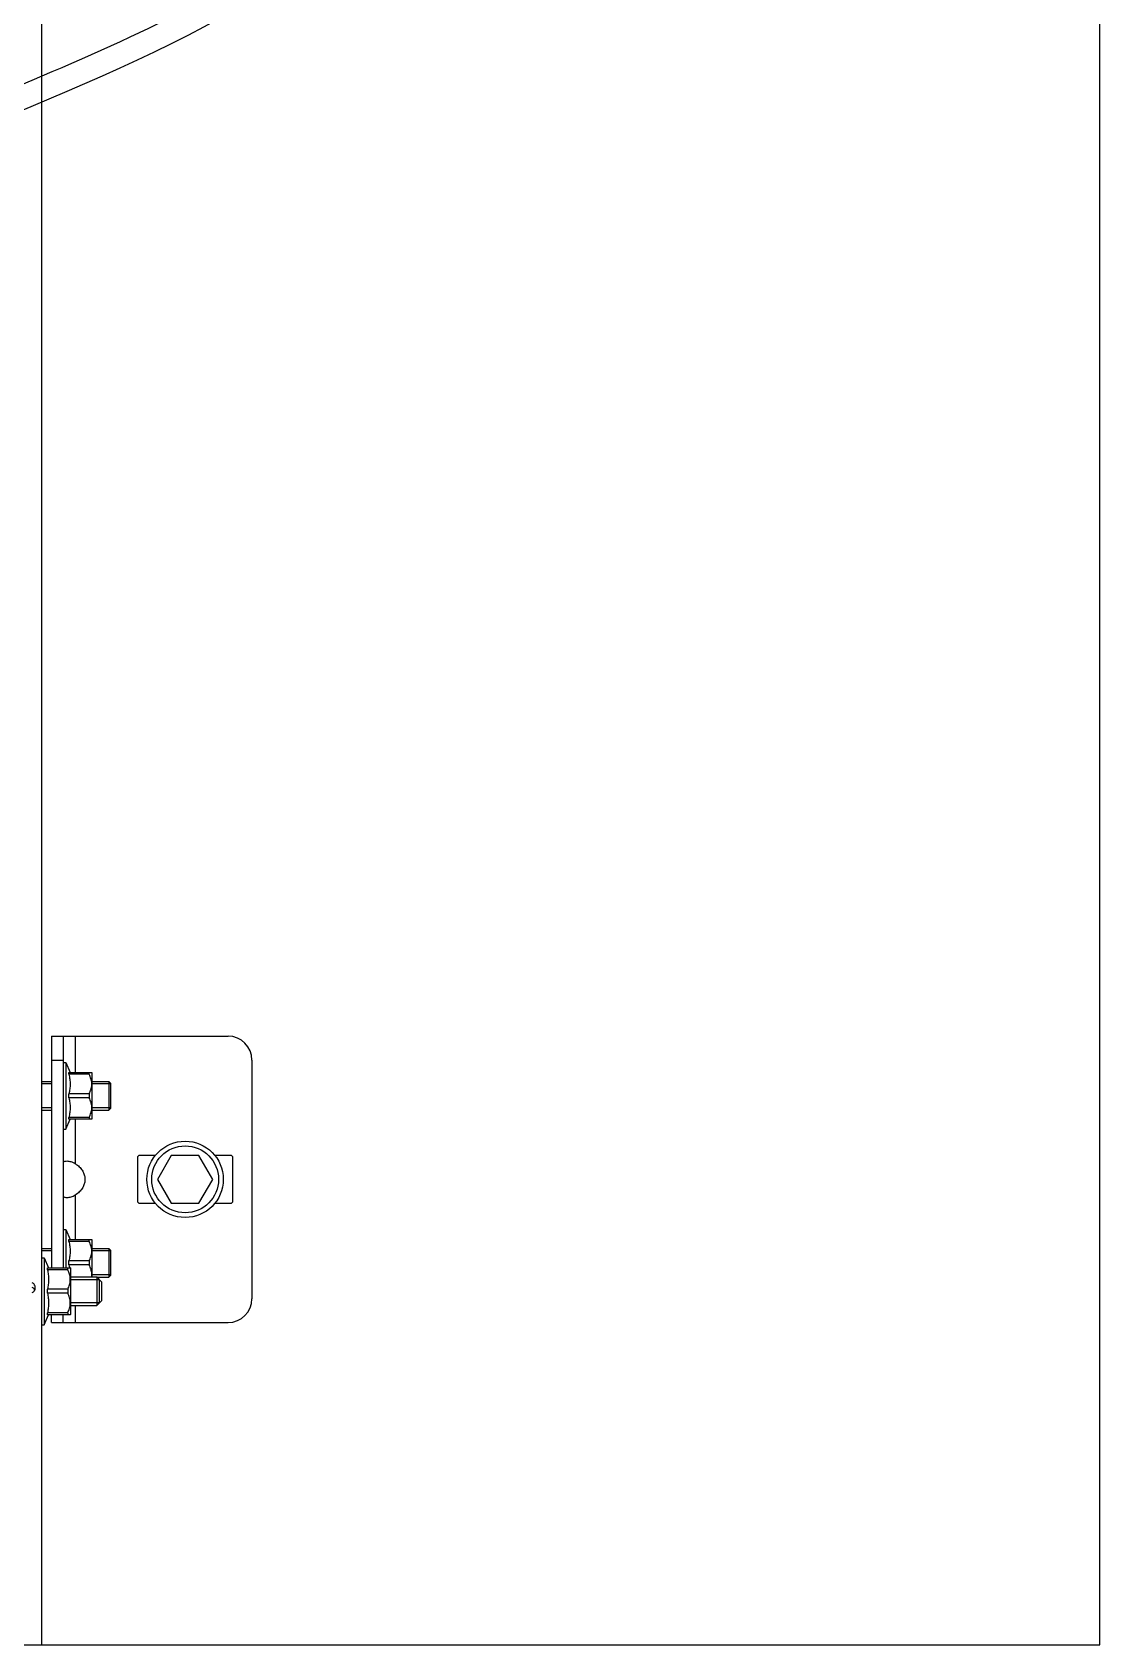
# Model space of a CAD drawing. Header units: millimetres. Extents: x 21899 to 38731, y -5425 to 3612.
# Drawn here: x 34301.7 to 34525.2, y 264.6 to 602.4 of the extents above; entities that cross this region are included whole.
import ezdxf

# ---------------------------------------------------------------- set-up
doc = ezdxf.new("R2010")
doc.units = ezdxf.units.MM

msp = doc.modelspace()

# ---------------------------------------------------------------- linework, layer by layer
at = {"color": 7, "linetype": 'Continuous'}
for p, q in [((34303.74, 264.59), (34303.74, 1144.53)), ((34525.24, 264.59), (34525.24, 1144.53)), ((34305.74, 392.09), (34342.74, 392.09)), ((34308.24, 392.09), (34308.24, 343.55)), ((34308.24, 386.59), (34308.74, 386.59)), ((34308.74, 386.59), (34309.66, 384.49)), ((34308.74, 386.59), (34308.74, 372.59)), ((34347.74, 387.09), (34347.74, 337.09)), ((34303.74, 382.59), (34305.74, 382.59)), ((34309.42, 384.49), (34314.21, 384.49)), ((34309.42, 384.09), (34309.42, 384.49)), ((34313.67, 384.09), (34309.42, 384.09)), ((34313.67, 384.09), (34313.67, 384.49)), ((34314.24, 384.47), (34314.2, 384.5)), ((34314.24, 384.47), (34314.24, 374.71)), ((34314.24, 382.59), (34317.74, 382.59)), ((34317.74, 382.59), (34318.09, 382.23)), ((34317.74, 382.59), (34317.74, 376.59)), ((34318.09, 382.23), (34318.09, 376.94)), ((34313.67, 379.99), (34309.42, 379.99)), ((34309.42, 379.18), (34309.42, 379.99)), ((34313.67, 379.18), (34309.42, 379.18)), ((34313.67, 379.99), (34313.67, 379.18)), ((34303.74, 376.59), (34305.74, 376.59)), ((34313.67, 375.08), (34309.42, 375.08)), ((34309.42, 374.68), (34309.42, 375.08)), ((34313.67, 375.08), (34313.67, 374.68)), ((34314.24, 376.59), (34317.74, 376.59)), ((34317.74, 376.59), (34318.09, 376.94)), ((34308.24, 372.59), (34308.74, 372.59)), ((34308.74, 372.59), (34309.66, 374.68)), ((34314.21, 374.68), (34309.42, 374.68)), ((34314.24, 374.71), (34314.2, 374.67)), ((34323.74, 366.59), (34323.74, 357.59)), ((34327.49, 367.09), (34324.24, 367.09)), ((34330.85, 367.09), (34327.96, 362.09)), ((34336.62, 367.09), (34330.85, 367.09)), ((34339.51, 362.09), (34336.62, 367.09)), ((34343.24, 367.09), (34339.98, 367.09)), ((34343.74, 357.59), (34343.74, 366.59)), ((34327.96, 362.09), (34330.85, 357.09)), ((34336.62, 357.09), (34339.51, 362.09)), ((34324.24, 357.09), (34327.49, 357.09)), ((34330.85, 357.09), (34336.62, 357.09)), ((34339.98, 357.09), (34343.24, 357.09)), ((34308.24, 351.59), (34308.74, 351.59)), ((34308.74, 351.59), (34309.66, 349.49)), ((34308.74, 351.59), (34308.74, 343.55)), ((34309.42, 349.49), (34314.21, 349.49)), ((34309.42, 349.09), (34309.42, 349.49)), ((34313.67, 349.09), (34309.42, 349.09)), ((34313.67, 349.09), (34313.67, 349.49)), ((34314.24, 349.47), (34314.2, 349.5)), ((34314.24, 349.47), (34314.24, 341.64)), ((34303.74, 347.59), (34305.74, 347.59)), ((34303.74, 345.64), (34304.24, 345.64)), ((34304.24, 345.64), (34305.16, 343.55)), ((34304.24, 345.64), (34304.24, 331.64)), ((34313.67, 344.99), (34309.42, 344.99)), ((34309.42, 344.18), (34309.42, 344.99)), ((34313.67, 344.99), (34313.67, 344.18)), ((34314.24, 347.59), (34317.74, 347.59)), ((34317.74, 347.59), (34318.09, 347.23)), ((34317.74, 347.59), (34317.74, 341.59)), ((34318.09, 347.23), (34318.09, 341.94)), ((34304.92, 343.55), (34309.71, 343.55)), ((34304.92, 343.15), (34304.92, 343.55)), ((34309.17, 343.15), (34304.92, 343.15)), ((34309.17, 343.15), (34309.17, 343.55)), ((34313.67, 344.18), (34309.42, 344.18)), ((34309.74, 343.52), (34309.7, 343.56)), ((34309.74, 343.52), (34309.74, 333.76)), ((34309.74, 341.64), (34315.24, 341.64)), ((34315.24, 341.64), (34316.24, 340.64)), ((34315.24, 341.64), (34315.24, 335.64)), ((34315.29, 341.59), (34317.74, 341.59)), ((34317.74, 341.59), (34318.09, 341.94)), ((34302.24, 339.88), (34302.24, 338.9)), ((34309.17, 339.05), (34304.92, 339.05)), ((34304.92, 338.24), (34304.92, 339.05)), ((34309.17, 338.24), (34304.92, 338.24)), ((34309.17, 339.05), (34309.17, 338.24)), ((34315.84, 336.24), (34315.84, 341.04)), ((34316.24, 340.64), (34316.24, 336.64)), ((34309.74, 335.64), (34315.24, 335.64)), ((34315.24, 335.64), (34316.24, 336.64)), ((34303.74, 331.64), (34304.24, 331.64)), ((34304.24, 331.64), (34305.16, 333.73)), ((34309.17, 334.14), (34304.92, 334.14)), ((34304.92, 333.73), (34304.92, 334.14)), ((34309.71, 333.73), (34304.92, 333.73)), ((34305.74, 332.09), (34342.74, 332.09)), ((34308.24, 332.09), (34308.24, 333.73)), ((34309.17, 334.14), (34309.17, 333.73)), ((34309.74, 333.76), (34309.7, 333.73)), ((34212.76, 264.59), (34525.24, 264.59))]:
    msp.add_line(p, q, dxfattribs=at)
at = {"color": 3, "linetype": 'Continuous'}
for p, q in [((34305.74, 392.09), (34305.74, 343.55)), ((34305.74, 332.09), (34305.74, 333.73))]:
    msp.add_line(p, q, dxfattribs=at)
at = {"color": 9, "linetype": 'Continuous'}
for p, q in [((34310.74, 392.09), (34310.74, 384.49)), ((34305.74, 387.09), (34308.24, 387.09)), ((34310.74, 374.68), (34310.74, 365.38)), ((34310.74, 358.79), (34310.74, 349.49)), ((34310.74, 335.64), (34310.74, 332.09))]:
    msp.add_line(p, q, dxfattribs=at)
at = {"color": 2, "linetype": 'Continuous'}
for p, q in [((34305.74, 382.09), (34303.74, 382.09)), ((34318.09, 382.09), (34314.24, 382.09)), ((34305.74, 377.09), (34303.74, 377.09)), ((34318.09, 377.09), (34314.24, 377.09)), ((34305.74, 347.09), (34303.74, 347.09)), ((34318.09, 347.09), (34314.24, 347.09)), ((34318.09, 342.09), (34314.24, 342.09)), ((34315.84, 341.04), (34309.74, 341.04)), ((34315.84, 336.24), (34309.74, 336.24))]:
    msp.add_line(p, q, dxfattribs=at)
at = {"color": 7, "linetype": 'Continuous'}
for radius in [8, 7]:
    msp.add_circle((34333.74, 362.09), radius, dxfattribs=at)
for centre, radius, start, end in [((34342.74, 387.09), 5, 0, 90), ((34324.24, 366.59), 0.5, 90, 180), ((34343.24, 366.59), 0.5, 0, 90), ((34324.24, 357.59), 0.5, 180, 270), ((34343.24, 357.59), 0.5, 270, 0), ((34342.74, 337.09), 5, 270, 0)]:
    msp.add_arc(centre, radius, start, end, dxfattribs=at)
msp.add_open_spline([(34184.59, 477.37), (34184.44, 482.03), (34184.29, 486.79), (34184.55, 495.3), (34184.84, 499.05), (34185.7, 504.07), (34185.97, 505.36), (34186.55, 507.73), (34186.85, 508.81), (34187.52, 510.92), (34187.88, 511.97), (34189.07, 515.07), (34189.99, 517.08), (34193.34, 523.53), (34196.23, 527.73), (34202.79, 535.64), (34206.45, 539.33), (34214.24, 546.27), (34218.38, 549.51), (34226.01, 554.98), (34229.46, 557.28), (34236.42, 561.66), (34239.94, 563.73), (34250.58, 569.66), (34257.78, 573.24), (34276.63, 581.97), (34288.29, 586.75), (34310.88, 596.24), (34321.79, 600.96), (34335.87, 608.21), (34339.68, 610.31), (34346.21, 614.23), (34348.99, 616.02), (34354.4, 619.74), (34357.04, 621.67), (34364.73, 627.67), (34369.58, 631.96), (34384.23, 646.52), (34393.01, 657.83), (34408.25, 682.69), (34414.7, 696.25), (34425.51, 725.26), (34429.87, 740.71), (34439.69, 787.11), (34442.84, 819.9), (34444.31, 888.03), (34442.63, 923.36), (34436.16, 993.95), (34431.38, 1029.2), (34424.54, 1071.66), (34423.12, 1080.12), (34420.21, 1096.85), (34418.73, 1105.13), (34414.2, 1129.71), (34411.07, 1145.76), (34401.56, 1193.12), (34395.03, 1223.59), (34379.71, 1296.8), (34371.23, 1338.82), (34362.9, 1393.07), (34361.2, 1405.24), (34358.42, 1428.01), (34357.28, 1438.6), (34355.6, 1457.2), (34354.98, 1465.19), (34353.95, 1481.23), (34353.54, 1489.29), (34352.6, 1513.54), (34352.36, 1529.83), (34352.61, 1578.97), (34354.07, 1612.13), (34360.38, 1706.91), (34367.05, 1769.14), (34374.7, 1847.67), (34376.25, 1864.05), (34378.73, 1892.04), (34379.7, 1903.65), (34381.52, 1926.85), (34382.35, 1938.44), (34384.66, 1973.16), (34385.93, 1996.25), (34388.94, 2065.42), (34389.91, 2111.36), (34389.98, 2248.82), (34386.21, 2339.99), (34372.53, 2522.27), (34362.63, 2613.36), (34335.09, 2828.37), (34315.95, 2952.28), (34296.79, 3076.24)], degree=3, knots=[0, 0, 0, 0, 13.614656, 13.614656, 24.237506, 24.237506, 27.949925, 27.949925, 31.063684, 31.063684, 34.177443, 34.177443, 40.404961, 40.404961, 54.673562, 54.673562, 68.942162, 68.942162, 83.210763, 83.210763, 94.643421, 94.643421, 106.076078, 106.076078, 128.941394, 128.941394, 165.933013, 165.933013, 202.924632, 202.924632, 217.211649, 217.211649, 228.325165, 228.325165, 239.438681, 239.438681, 261.665712, 261.665712, 310.591127, 310.591127, 359.516541, 359.516541, 408.441955, 408.441955, 499.721397, 499.721397, 591.000838, 591.000838, 682.28028, 682.28028, 705.283727, 705.283727, 728.287174, 728.287174, 774.294068, 774.294068, 866.307856, 866.307856, 999.972816, 999.972816, 1038.611318, 1038.611318, 1072.030725, 1072.030725, 1097.038945, 1097.038945, 1122.047166, 1122.047166, 1172.063606, 1172.063606, 1272.096487, 1272.096487, 1455.942037, 1455.942037, 1504.41999, 1504.41999, 1538.871883, 1538.871883, 1573.323775, 1573.323775, 1642.227561, 1642.227561, 1780.035131, 1780.035131, 2055.650273, 2055.650273, 2331.265414, 2331.265414, 2706.34663, 2706.34663, 2706.34663, 2706.34663])
msp.add_spline([(34189.59, 477.52), (34191.3, 506.07), (34229.11, 550.99), (34347.84, 609.4), (34429.09, 1074.69), (34359.72, 1469.53), (34385.22, 1910.16), (34385.22, 2419.72), (34301.74, 3077)], degree=3)
for points, start_tangent, end_tangent in [([(34309.42, 384.09), (34309.52, 383.57), (34309.59, 383.06), (34309.64, 382.55), (34309.66, 382.04), (34309.64, 381.53), (34309.59, 381.02), (34309.52, 380.51), (34309.42, 379.99)], (0.215516, -0.9765), (-0.215516, -0.9765)), ([(34313.67, 379.99), (34313.88, 380.47), (34314.04, 380.93), (34314.15, 381.38), (34314.2, 381.82), (34314.2, 382.26), (34314.15, 382.7), (34314.04, 383.15), (34313.88, 383.61), (34313.67, 384.09)], (0.44845, 0.893808), (-0.44845, 0.893808)), ([(34309.42, 379.18), (34309.52, 378.66), (34309.59, 378.15), (34309.64, 377.64), (34309.66, 377.13), (34309.64, 376.62), (34309.59, 376.11), (34309.52, 375.6), (34309.42, 375.08)], (0.215516, -0.9765), (-0.215516, -0.9765)), ([(34313.67, 375.08), (34313.88, 375.56), (34314.04, 376.02), (34314.15, 376.47), (34314.2, 376.91), (34314.2, 377.35), (34314.15, 377.79), (34314.04, 378.24), (34313.88, 378.7), (34313.67, 379.18)], (0.44845, 0.893808), (-0.44845, 0.893808)), ([(34308.24, 365.38), (34308.28, 365.64)], (0, 1), (0.404896, 0.914363)), ([(34308.28, 365.64), (34308.42, 365.81), (34308.65, 365.9), (34308.97, 365.94), (34309.36, 365.9), (34309.8, 365.81), (34310.27, 365.64), (34310.74, 365.38)], (0.404896, 0.914363), (0.836124, -0.548541)), ([(34310.74, 365.38), (34311.58, 364.71), (34312.18, 363.98), (34312.56, 363.23), (34312.75, 362.47), (34312.75, 361.7), (34312.56, 360.94), (34312.18, 360.19), (34311.58, 359.46), (34310.74, 358.79)], (0.836124, -0.548541), (-0.836124, -0.548541)), ([(34310.74, 358.79), (34310.27, 358.53), (34309.8, 358.36), (34309.36, 358.27), (34308.97, 358.23), (34308.65, 358.27), (34308.42, 358.36), (34308.28, 358.53)], (-0.836124, -0.548541), (-0.404914, 0.914355)), ([(34309.42, 349.09), (34309.52, 348.57), (34309.59, 348.06), (34309.64, 347.55), (34309.66, 347.04), (34309.64, 346.53), (34309.59, 346.02), (34309.52, 345.51), (34309.42, 344.99)], (0.215516, -0.9765), (-0.215516, -0.9765)), ([(34313.67, 344.99), (34313.88, 345.47), (34314.04, 345.93), (34314.15, 346.38), (34314.2, 346.82), (34314.2, 347.26), (34314.15, 347.7), (34314.04, 348.15), (34313.88, 348.61), (34313.67, 349.09)], (0.44845, 0.893808), (-0.44845, 0.893808)), ([(34304.92, 343.15), (34305.02, 342.63), (34305.09, 342.12), (34305.14, 341.61), (34305.16, 341.1), (34305.14, 340.59), (34305.09, 340.08), (34305.02, 339.57), (34304.92, 339.05)], (0.215516, -0.9765), (-0.215516, -0.9765)), ([(34309.17, 339.05), (34309.38, 339.53), (34309.54, 339.99), (34309.65, 340.44), (34309.7, 340.88), (34309.7, 341.32), (34309.65, 341.76), (34309.54, 342.2), (34309.38, 342.66), (34309.17, 343.15)], (0.44845, 0.893808), (-0.44845, 0.893808)), ([(34309.42, 344.18), (34309.52, 343.66), (34309.54, 343.55)], (0.215516, -0.9765), (0.158889, -0.987297)), ([(34314.17, 341.64), (34314.2, 341.91), (34314.2, 342.35), (34314.15, 342.79), (34314.04, 343.24), (34313.88, 343.7), (34313.67, 344.18)], (0.130958, 0.991388), (-0.44845, 0.893808)), ([(34302.23, 339.88), (34302.21, 340.01), (34302.02, 340.25), (34301.74, 340.44)], (0, 1), (-0.87828, 0.478147)), ([(34302.23, 338.9), (34302.21, 339.02), (34302.02, 339.27), (34301.74, 339.45)], (0, 1), (-0.87828, 0.478147)), ([(34301.74, 338.35), (34302.02, 338.53), (34302.21, 338.77), (34302.23, 338.9)], (0.877938, 0.478774), (0, 1)), ([(34304.92, 338.24), (34305.02, 337.72), (34305.09, 337.21), (34305.14, 336.7), (34305.16, 336.19), (34305.14, 335.68), (34305.09, 335.17), (34305.02, 334.66), (34304.92, 334.14)], (0.215516, -0.9765), (-0.215516, -0.9765)), ([(34309.17, 334.14), (34309.38, 334.62), (34309.54, 335.08), (34309.65, 335.53), (34309.7, 335.97), (34309.7, 336.41), (34309.65, 336.85), (34309.54, 337.3), (34309.38, 337.76), (34309.17, 338.24)], (0.44845, 0.893808), (-0.44845, 0.893808))]:
    msp.add_spline(points, degree=3, dxfattribs=dict(at, start_tangent=start_tangent, end_tangent=end_tangent))

doc.saveas('drawing.dxf')
